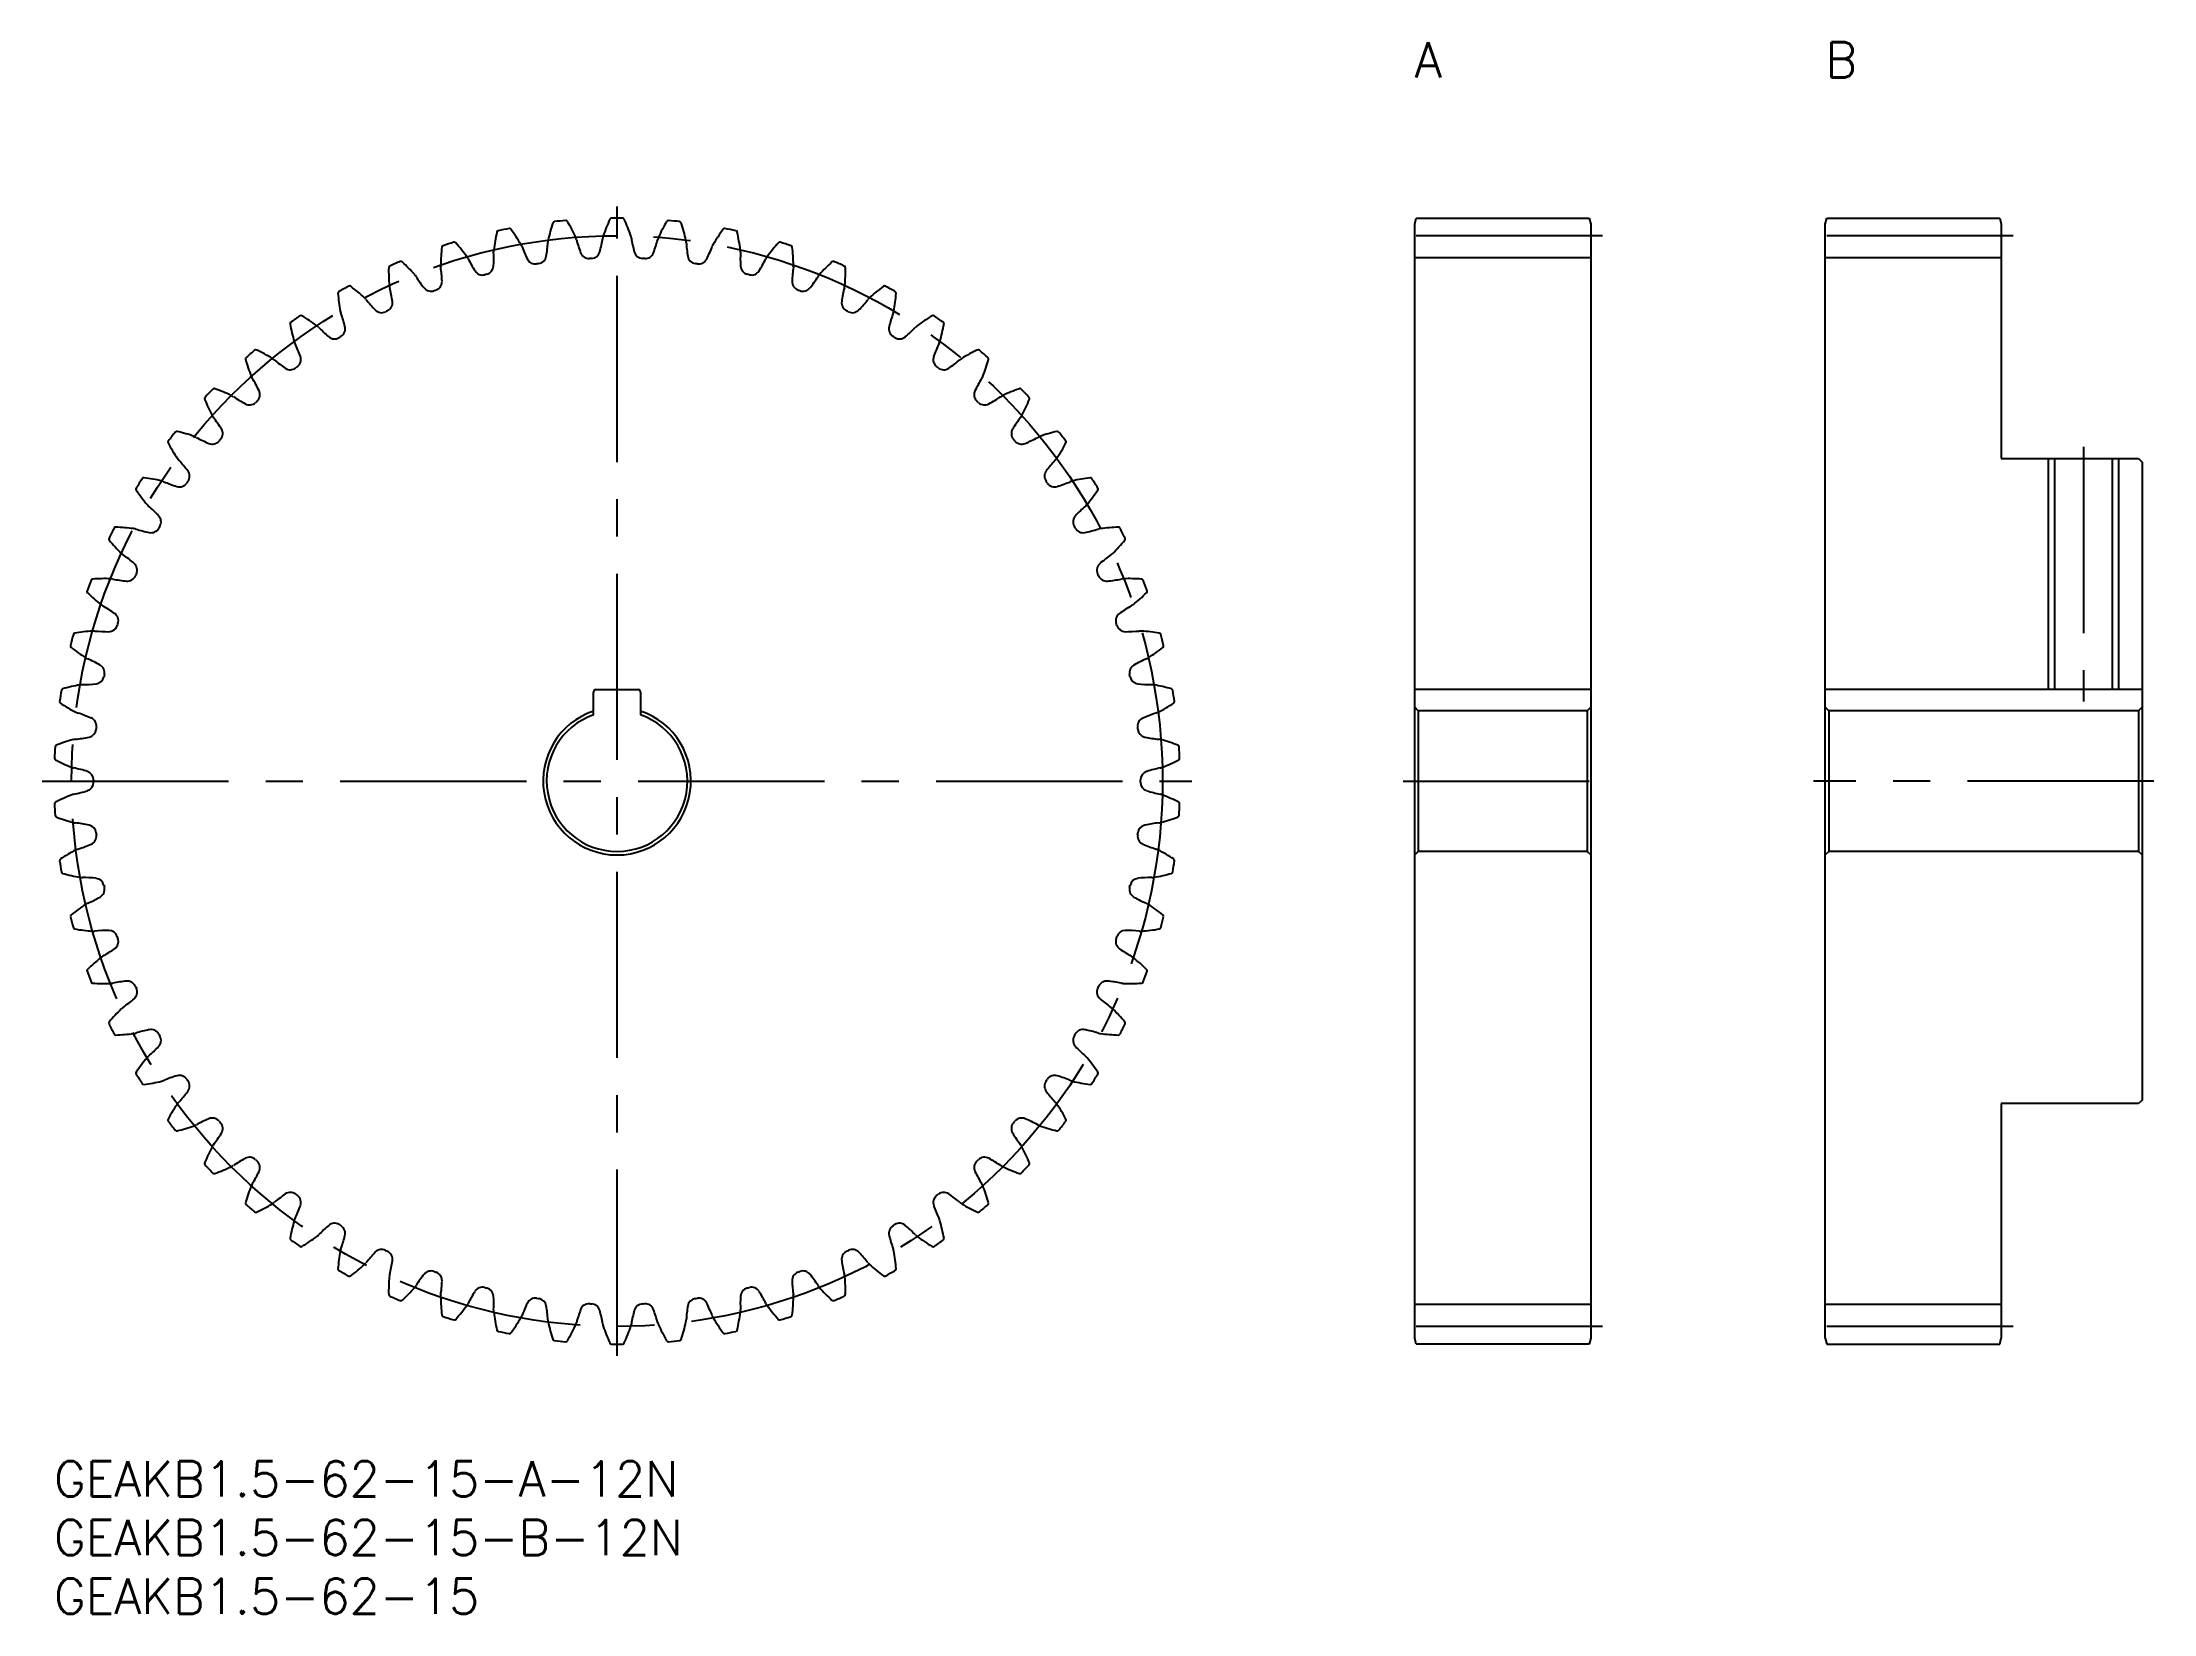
# Model space of a CAD drawing. Extents: x -1 to 179, y -13 to 121.
import ezdxf

# ---------------------------------------------------------------- set-up
doc = ezdxf.new("R2010")
doc.units = 0
doc.header["$LTSCALE"] = 0.5
doc.linetypes.add('CENTER', pattern=[50.8, 31.75, -6.35, 6.35, -6.35])
for name, color, linetype in [('MSM_CENTER', 1, 'CENTER'), ('MSM_CONTINUOUS', 7, 'CONTINUOUS'), ('MSM_NARROW', 5, 'CONTINUOUS'), ('MSM_PART_NUMBER', 7, 'CONTINUOUS')]:
    doc.layers.add(name, color=color, linetype=linetype)
doc.styles.get("Standard").update_dxf_attribs({"font": 'txt.shx', "height": 2, "bigfont": 'bigfont.shx'})

# ---------------------------------------------------------------- blocks, each defined once
blk = doc.blocks.new('*U3')
at = {"layer": 'MSM_PART_NUMBER'}
blk.add_text('GEAKB1.5-62-15-A-12N', height=3, dxfattribs=at).set_placement((0, -3))
blk = doc.blocks.new('*U4')
at = {"layer": 'MSM_PART_NUMBER'}
blk.add_text('GEAKB1.5-62-15-B-12N', height=3, dxfattribs=at).set_placement((0, -8))
blk = doc.blocks.new('*U5')
at = {"layer": 'MSM_PART_NUMBER'}
blk.add_text('GEAKB1.5-62-15', height=3, dxfattribs=at).set_placement((0, -13))
blk = doc.blocks.new('*U6')
at = {"layer": 'MSM_PART_NUMBER'}
blk.add_text('A', height=3, dxfattribs=at).set_placement((116, 118))
blk = doc.blocks.new('*U7')
at = {"layer": 'MSM_PART_NUMBER'}
blk.add_text('B', height=3, dxfattribs=at).set_placement((151, 118))

msp = doc.modelspace()

# ---------------------------------------------------------------- linework, layer by layer
at = {"layer": 'MSM_CENTER'}
for p, q in [((48, 9), (48, 107)), ((132, 104.5), (115, 104.5)), ((167, 104.5), (150, 104.5)), ((173, 86.5), (173, 64.8)), ((-1, 58), (97, 58)), ((115, 58), (132, 58)), ((179, 58), (150, 58)), ((132, 11.5), (115, 11.5)), ((167, 11.5), (150, 11.5))]:
    msp.add_line(p, q, dxfattribs=at)
msp.add_circle((48, 58), 46.5, dxfattribs=at)
at = {"layer": 'MSM_CONTINUOUS'}
for p, q in [((116, 105.5), (116.13, 106)), ((116, 10.5), (116, 105.5)), ((116.13, 106), (130.87, 106)), ((130.87, 106), (131, 105.5)), ((131, 105.5), (131, 10.5)), ((151, 105.5), (151.13, 106)), ((151, 10.5), (151, 105.5)), ((151.13, 106), (165.87, 106)), ((165.87, 106), (166, 105.5)), ((166, 105.5), (166, 85.5)), ((131, 102.62), (116, 102.62)), ((166, 102.62), (151, 102.62)), ((166, 85.5), (177.7, 85.5)), ((170.54, 85.5), (170.54, 65.8)), ((175.46, 85.5), (175.46, 65.8)), ((177.7, 85.5), (178, 85.2)), ((178, 85.2), (178, 30.8)), ((46, 63.66), (46, 65.6)), ((46.2, 65.8), (49.8, 65.8)), ((50, 65.6), (50, 63.66)), ((131, 65.8), (116, 65.8)), ((178, 65.8), (151, 65.8)), ((116.3, 64), (116, 64.3)), ((130.7, 64), (116.3, 64)), ((116.3, 64), (116.3, 52)), ((131, 64.3), (130.7, 64)), ((130.7, 64), (130.7, 52)), ((151.3, 64), (151, 64.3)), ((177.7, 64), (151.3, 64)), ((151.3, 64), (151.3, 52)), ((178, 64.3), (177.7, 64)), ((177.7, 64), (177.7, 52)), ((116.3, 52), (116, 51.7)), ((130.7, 52), (116.3, 52)), ((131, 51.7), (130.7, 52)), ((151.3, 52), (151, 51.7)), ((177.7, 52), (151.3, 52)), ((178, 51.7), (177.7, 52)), ((178, 30.8), (177.7, 30.5)), ((166, 30.5), (166, 10.5)), ((177.7, 30.5), (166, 30.5)), ((131, 13.37), (116, 13.37)), ((166, 13.37), (151, 13.37)), ((116.13, 10), (116, 10.5)), ((130.87, 10), (116.13, 10)), ((131, 10.5), (130.87, 10)), ((151, 10.5), (151.13, 10)), ((151.13, 10), (165.87, 10)), ((165.87, 10), (166, 10.5))]:
    msp.add_line(p, q, dxfattribs=at)
for centre, radius, start, end in [((52.88, 101.42), 15.5, 167.4097, 173.0645), ((37.89, 104.77), 0.15, 102.1922, 167.4097), ((48, 58), 48, 101.0336, 102.1922), ((38.84, 104.97), 0.15, 35.8161, 101.0336), ((26.39, 95.98), 15.5, 30.1613, 35.8161), ((57.24, 100.71), 15.5, 161.6032, 167.2581), ((42.68, 105.55), 0.15, 96.386, 161.6032), ((48, 58), 48, 95.2271, 96.3858), ((43.64, 105.65), 0.15, 30.0097, 95.2271), ((30.35, 97.97), 15.5, 24.3548, 30.0097), ((48, 104.09), 1.24, 161.4516, 170.4915), ((61.52, 99.55), 15.5, 155.7968, 161.4516), ((47.52, 105.85), 0.15, 90.5793, 155.7968), ((48, 58), 48, 89.4207, 90.5793), ((48.48, 105.85), 0.15, 24.2032, 89.4207), ((34.48, 99.55), 15.5, 18.5484, 24.2032), ((48, 104.09), 1.24, 9.5085, 18.5484), ((65.65, 97.97), 15.5, 149.9903, 155.6452), ((52.36, 105.65), 0.15, 84.7726, 149.9904), ((48, 58), 48, 83.6142, 84.7729), ((53.32, 105.55), 0.15, 18.3968, 83.6143), ((38.76, 100.71), 15.5, 12.7419, 18.3968), ((69.61, 95.98), 15.5, 144.1839, 149.8387), ((57.16, 104.97), 0.15, 78.9664, 144.1839), ((48, 58), 48, 77.8078, 78.9664), ((58.11, 104.77), 0.15, 12.5903, 77.8078), ((43.12, 101.42), 15.5, 6.9355, 12.5903), ((48.46, 101.7), 15.5, 173.2161, 178.871), ((33.21, 103.51), 0.15, 107.9987, 173.2161), ((48, 58), 48, 106.84, 107.9987), ((34.14, 103.8), 0.15, 41.6226, 106.84), ((22.66, 93.6), 15.5, 35.9677, 41.6226), ((34.2, 101.98), 1.24, 26.9279, 35.9677), ((23.71, 102.6), 13.78, 357.1323, 2.0697), ((38.72, 103.15), 1.24, 173.0645, 182.1044), ((38.72, 103.15), 1.24, 21.1214, 30.1613), ((52.73, 108.57), 13.78, 201.1561, 206.0935), ((41.23, 102.87), 0.75, 278.5838, 351.3259), ((28.35, 104.83), 13.78, 351.3259, 356.2632), ((43.34, 103.85), 1.24, 167.2581, 176.2979), ((43.34, 103.85), 1.24, 15.315, 24.3548), ((57.82, 107.83), 13.78, 195.3497, 200.287), ((45.6, 103.31), 0.75, 200.287, 273.0291), ((45.8, 103.32), 0.75, 272.7773, 345.5194), ((33.19, 106.58), 13.78, 345.5194, 350.4568), ((62.81, 106.58), 13.78, 189.5432, 194.4806), ((50.2, 103.32), 0.75, 194.4806, 267.2227), ((50.4, 103.31), 0.75, 266.9709, 339.713), ((38.18, 107.83), 13.78, 339.713, 344.6503), ((52.66, 103.85), 1.24, 155.6452, 164.685), ((52.66, 103.85), 1.24, 3.7021, 12.7419), ((67.65, 104.83), 13.78, 183.7368, 188.6741), ((54.77, 102.87), 0.75, 188.6741, 261.4162), ((43.27, 108.57), 13.78, 333.9065, 338.8439), ((57.28, 103.15), 1.24, 149.8387, 158.8786), ((57.28, 103.15), 1.24, 357.8956, 6.9355), ((72.29, 102.6), 13.78, 177.9303, 182.8677), ((61.8, 101.98), 1.24, 144.0323, 153.0721), ((73.34, 93.6), 15.5, 138.3774, 144.0323), ((61.86, 103.8), 0.15, 73.1597, 138.3775), ((48, 58), 48, 72.0013, 73.16), ((62.79, 103.51), 0.15, 6.7839, 72.0014), ((47.54, 101.7), 15.5, 1.129, 6.7839), ((44.03, 101.52), 15.5, 179.0226, 184.6774), ((28.69, 101.78), 0.15, 113.8051, 179.0226), ((48, 58), 48, 112.6465, 113.8051), ((29.58, 102.16), 0.15, 47.429, 112.6465), ((19.19, 90.86), 15.5, 41.7742, 47.429), ((29.82, 100.35), 1.24, 32.7343, 41.7742), ((42.45, 108.48), 13.78, 212.769, 217.7064), ((34.2, 101.98), 1.24, 178.871, 187.9108), ((19.32, 99.92), 13.78, 2.9388, 7.8761), ((47.59, 108.79), 13.78, 206.9626, 211.8999), ((36.53, 101.9), 0.75, 211.8999, 284.642), ((48, 58), 44.62, 104.3902, 104.642), ((36.72, 101.95), 0.75, 284.3902, 357.1323), ((41.03, 102.84), 0.75, 206.0935, 278.8356), ((48, 58), 44.62, 98.5838, 98.8356), ((48, 58), 44.62, 92.7773, 93.0291), ((48, 58), 44.62, 86.9709, 87.2227), ((48, 58), 44.62, 81.1644, 81.4162), ((54.97, 102.84), 0.75, 261.1644, 333.9065), ((59.28, 101.95), 0.75, 182.8677, 255.6098), ((48, 58), 44.62, 75.358, 75.6098), ((59.47, 101.9), 0.75, 255.358, 328.1001), ((48.41, 108.79), 13.78, 328.1001, 333.0374), ((76.68, 99.92), 13.78, 172.1239, 177.0612), ((61.8, 101.98), 1.24, 352.0892, 1.129), ((53.55, 108.48), 13.78, 322.2936, 327.231), ((66.18, 100.35), 1.24, 138.2258, 147.2657), ((76.81, 90.86), 15.5, 132.571, 138.2258), ((66.42, 102.16), 0.15, 67.3535, 132.571), ((48, 58), 48, 66.1949, 67.3535), ((67.31, 101.78), 0.15, 0.9774, 66.1949), ((51.97, 101.52), 15.5, 355.3226, 0.9774), ((24.36, 99.6), 0.15, 119.6116, 184.829), ((39.65, 100.89), 15.5, 184.829, 190.4839), ((48, 58), 48, 118.4529, 119.6116), ((25.2, 100.07), 0.15, 53.2355, 118.4529), ((16.02, 87.77), 15.5, 47.5806, 53.2355), ((25.63, 98.3), 1.24, 38.5408, 47.5806), ((37.38, 107.66), 13.78, 218.5755, 223.5128), ((29.82, 100.35), 1.24, 184.6774, 193.7173), ((15.23, 96.8), 13.78, 8.7452, 13.6826), ((32.15, 100.52), 0.75, 217.7064, 290.4485), ((48, 58), 44.62, 110.1967, 110.4485), ((32.33, 100.59), 0.75, 290.1967, 2.9388), ((63.67, 100.59), 0.75, 177.0612, 249.8033), ((48, 58), 44.62, 69.5515, 69.8033), ((63.85, 100.52), 0.75, 249.5515, 322.2936), ((80.77, 96.8), 13.78, 166.3174, 171.2548), ((66.18, 100.35), 1.24, 346.2827, 355.3226), ((58.62, 107.66), 13.78, 316.4872, 321.4245), ((70.37, 98.3), 1.24, 132.4194, 141.4592), ((79.98, 87.77), 15.5, 126.7645, 132.4194), ((70.8, 100.07), 0.15, 61.5471, 126.7645), ((48, 58), 48, 60.3884, 61.5471), ((56.35, 100.89), 15.5, 349.5161, 355.171), ((71.64, 99.6), 0.15, 355.171, 60.3885), ((48, 58), 48, 124.2594, 125.418), ((21.06, 97.55), 0.15, 59.042, 124.2594), ((13.17, 84.38), 15.5, 53.3871, 59.042), ((25.63, 98.3), 1.24, 190.4839, 199.5237), ((11.47, 93.29), 13.78, 14.5517, 19.4891), ((27.93, 98.69), 0.75, 223.5128, 296.2549), ((48, 58), 44.62, 116.0031, 116.2549), ((28.11, 98.78), 0.75, 296.0031, 8.7452), ((67.89, 98.78), 0.75, 171.2548, 243.9969), ((48, 58), 44.62, 63.7451, 63.9969), ((68.07, 98.69), 0.75, 243.7451, 316.4872), ((84.53, 93.29), 13.78, 160.5109, 165.4483), ((70.37, 98.3), 1.24, 340.4763, 349.5161), ((82.83, 84.38), 15.5, 120.958, 126.6129), ((74.94, 97.55), 0.15, 55.7406, 120.9581), ((48, 58), 48, 54.582, 55.7406), ((20.27, 97), 0.15, 125.4183, 190.6355), ((35.36, 99.83), 15.5, 190.6355, 196.2903), ((21.67, 95.83), 1.24, 196.2903, 205.3302), ((21.67, 95.83), 1.24, 44.3472, 53.3871), ((32.41, 106.33), 13.78, 224.3819, 229.3193), ((23.91, 96.45), 0.75, 229.3193, 302.0614), ((48, 58), 44.62, 121.8096, 122.0614), ((24.08, 96.56), 0.75, 301.8096, 14.5517), ((71.92, 96.56), 0.75, 165.4483, 238.1904), ((48, 58), 44.62, 57.9386, 58.1904), ((72.09, 96.45), 0.75, 237.9386, 310.6807), ((63.59, 106.33), 13.78, 310.6807, 315.6181), ((74.33, 95.83), 1.24, 126.6129, 135.6528), ((74.33, 95.83), 1.24, 334.6698, 343.7097), ((60.64, 99.83), 15.5, 343.7097, 349.3645), ((75.73, 97), 0.15, 349.3645, 54.582), ((16.47, 93.99), 0.15, 131.2245, 196.442), ((31.19, 98.33), 15.5, 196.4419, 202.0968), ((48, 58), 48, 130.0658, 131.2245), ((17.2, 94.62), 0.15, 64.8484, 130.0658), ((10.68, 80.73), 15.5, 59.1935, 64.8484), ((17.98, 92.97), 1.24, 50.1537, 59.1935), ((27.6, 104.51), 13.78, 230.1884, 235.1257), ((8.09, 89.41), 13.78, 20.3581, 25.2955), ((20.3, 93.94), 0.75, 307.616, 20.3581), ((75.7, 93.94), 0.75, 159.6419, 232.384), ((87.91, 89.41), 13.78, 154.7045, 159.6419), ((68.4, 104.51), 13.78, 304.8743, 309.8116), ((78.02, 92.97), 1.24, 120.8065, 129.8463), ((85.32, 80.73), 15.5, 115.1516, 120.8065), ((78.8, 94.62), 0.15, 49.9342, 115.1516), ((48, 58), 48, 48.7755, 49.9342), ((64.81, 98.33), 15.5, 337.9032, 343.5581), ((79.53, 93.99), 0.15, 343.5581, 48.7756), ((17.98, 92.97), 1.24, 202.0968, 211.1366), ((5.12, 85.21), 13.78, 26.1646, 31.102), ((20.15, 93.82), 0.75, 235.1257, 307.8678), ((48, 58), 44.62, 127.616, 127.8678), ((48, 58), 44.62, 52.1322, 52.384), ((75.85, 93.82), 0.75, 232.1322, 304.8743), ((90.88, 85.21), 13.78, 148.898, 153.8354), ((78.02, 92.97), 1.24, 328.8634, 337.9032), ((12.99, 90.61), 0.15, 137.0309, 202.2484), ((27.19, 96.43), 15.5, 202.2484, 207.9032), ((48, 58), 48, 135.8723, 137.0309), ((13.65, 91.32), 0.15, 70.6549, 135.8723), ((8.57, 76.83), 15.5, 65, 70.6549), ((14.59, 89.75), 1.24, 55.9601, 65), ((23, 102.21), 13.78, 235.9948, 240.9322), ((16.67, 90.82), 0.75, 240.9322, 313.6743), ((48, 58), 44.62, 133.4225, 133.6743), ((16.81, 90.96), 0.75, 313.4225, 26.1646), ((79.19, 90.96), 0.75, 153.8354, 226.5775), ((48, 58), 44.62, 46.3257, 46.5775), ((79.33, 90.82), 0.75, 226.3257, 299.0678), ((73, 102.21), 13.78, 299.0678, 304.0052), ((81.41, 89.75), 1.24, 115, 124.0399), ((87.43, 76.83), 15.5, 109.3451, 115), ((82.35, 91.32), 0.15, 44.1277, 109.3452), ((48, 58), 48, 42.9691, 44.1277), ((68.81, 96.43), 15.5, 332.0968, 337.7516), ((83.01, 90.61), 0.15, 337.7516, 42.9691), ((14.59, 89.75), 1.24, 207.9032, 216.9431), ((2.58, 80.73), 13.78, 31.971, 36.9084), ((93.42, 80.73), 13.78, 143.0916, 148.029), ((81.41, 89.75), 1.24, 323.0569, 332.0968), ((9.87, 86.91), 0.15, 142.8376, 208.0549), ((23.41, 94.12), 15.5, 208.0548, 213.7097), ((48, 58), 48, 141.6787, 142.8374), ((10.46, 87.67), 0.15, 76.4613, 141.6787), ((6.87, 72.75), 15.5, 70.8065, 76.4613), ((11.55, 86.21), 1.24, 61.7666, 70.8064), ((18.65, 99.45), 13.78, 241.8013, 246.7386), ((13.51, 87.48), 0.75, 246.7386, 319.4807), ((48, 58), 44.62, 139.2289, 139.4807), ((13.64, 87.63), 0.75, 319.2289, 31.971), ((82.36, 87.63), 0.75, 148.029, 220.7711), ((48, 58), 44.62, 40.5193, 40.7711), ((82.49, 87.48), 0.75, 220.5193, 293.2614), ((77.35, 99.45), 13.78, 293.2614, 298.1987), ((84.45, 86.21), 1.24, 109.1936, 118.2334), ((89.13, 72.75), 15.5, 103.5387, 109.1935), ((72.59, 94.12), 15.5, 326.2903, 331.9452), ((85.54, 87.67), 0.15, 38.3213, 103.5387), ((48, 58), 48, 37.1626, 38.3213), ((86.13, 86.91), 0.15, 331.9452, 37.1627), ((11.55, 86.21), 1.24, 213.7097, 222.7495), ((0.52, 76.02), 13.78, 37.7775, 42.7149), ((95.48, 76.02), 13.78, 137.2851, 142.2225), ((84.45, 86.21), 1.24, 317.2505, 326.2903), ((7.14, 82.9), 0.15, 148.6441, 213.8613), ((48, 58), 48, 147.4852, 148.6438), ((19.89, 91.45), 15.5, 213.8613, 219.5161), ((7.65, 83.72), 0.15, 82.2678, 147.4852), ((5.59, 68.51), 15.5, 76.6129, 82.2678), ((8.89, 82.38), 1.24, 67.5731, 76.6129), ((14.61, 96.27), 13.78, 247.6077, 252.5451), ((10.7, 83.84), 0.75, 252.5451, 325.2872), ((48, 58), 44.62, 145.0354, 145.2872), ((10.81, 84), 0.75, 325.0354, 37.7775), ((85.19, 84), 0.75, 142.2225, 214.9646), ((48, 58), 44.62, 34.7128, 34.9646), ((85.3, 83.84), 0.75, 214.7128, 287.4549), ((81.39, 96.27), 13.78, 287.4549, 292.3923), ((87.11, 82.38), 1.24, 103.3871, 112.4269), ((90.41, 68.51), 15.5, 97.7322, 103.3871), ((76.11, 91.45), 15.5, 320.4839, 326.1387), ((88.35, 83.72), 0.15, 32.5148, 97.7323), ((48, 58), 48, 31.3562, 32.5148), ((88.86, 82.9), 0.15, 326.1387, 31.3562), ((8.89, 82.38), 1.24, 219.5161, 228.556), ((-1.06, 71.13), 13.78, 43.5839, 48.5213), ((97.06, 71.13), 13.78, 131.4787, 136.4161), ((87.11, 82.38), 1.24, 311.444, 320.4839), ((48, 58), 48, 153.2917, 154.4503), ((5.26, 79.51), 0.15, 88.0742, 153.2917), ((4.74, 64.16), 15.5, 82.4194, 88.0742), ((6.62, 78.3), 1.24, 73.3795, 82.4194), ((10.91, 92.69), 13.78, 253.4142, 258.3515), ((8.28, 79.93), 0.75, 258.3515, 331.0936), ((8.38, 80.11), 0.75, 330.8419, 43.5839), ((48, 58), 44.62, 150.8419, 151.0936), ((87.62, 80.11), 0.75, 136.4161, 209.1581), ((48, 58), 44.62, 28.9064, 29.1581), ((87.72, 79.93), 0.75, 208.9064, 281.6485), ((85.09, 92.69), 13.78, 281.6485, 286.5858), ((89.38, 78.3), 1.24, 97.5807, 106.6205), ((91.26, 64.16), 15.5, 91.9258, 97.5806), ((90.74, 79.51), 0.15, 26.7083, 91.9258), ((48, 58), 48, 25.5497, 26.7083), ((4.83, 78.64), 0.15, 154.4503, 219.6678), ((16.64, 88.44), 15.5, 219.6677, 225.3226), ((6.62, 78.3), 1.24, 225.3226, 234.3624), ((89.38, 78.3), 1.24, 305.6376, 314.6774), ((79.36, 88.44), 15.5, 314.6774, 320.3323), ((91.17, 78.64), 0.15, 320.3323, 25.5498), ((-2.14, 66.1), 13.78, 49.3904, 54.3278), ((6.34, 75.99), 0.75, 336.6483, 49.3904), ((48, 58), 44.62, 156.6483, 156.9001), ((89.66, 75.99), 0.75, 130.6096, 203.3517), ((48, 58), 44.62, 23.0999, 23.3517), ((98.14, 66.1), 13.78, 125.6722, 130.6096), ((2.96, 74.16), 0.15, 160.2567, 225.4742), ((48, 58), 48, 159.0981, 160.2567), ((13.73, 85.11), 15.5, 225.4742, 231.129), ((3.3, 75.07), 0.15, 93.8807, 159.0981), ((4.34, 59.76), 15.5, 88.2258, 93.8807), ((4.78, 74.01), 1.24, 79.186, 88.2258), ((7.59, 88.76), 13.78, 259.2206, 264.158), ((6.26, 75.8), 0.75, 264.158, 336.9001), ((89.74, 75.8), 0.75, 203.0999, 275.842), ((88.41, 88.76), 13.78, 275.842, 280.7794), ((91.22, 74.01), 1.24, 91.7742, 100.814), ((91.66, 59.76), 15.5, 86.1193, 91.7742), ((82.27, 85.11), 15.5, 308.871, 314.5258), ((92.7, 75.07), 0.15, 20.9019, 86.1194), ((48, 58), 48, 19.7433, 20.9019), ((93.04, 74.16), 0.15, 314.5258, 19.7433), ((4.78, 74.01), 1.24, 231.129, 240.1689), ((-2.7, 60.98), 13.78, 55.1969, 60.1342), ((4.74, 71.68), 0.75, 342.4548, 55.1969), ((91.26, 71.68), 0.75, 124.8031, 197.5452), ((98.7, 60.98), 13.78, 119.8658, 124.8031), ((91.22, 74.01), 1.24, 299.8311, 308.871), ((48, 58), 48, 164.9046, 166.0632), ((1.8, 70.46), 0.15, 99.6871, 164.9046), ((4.38, 55.33), 15.5, 94.0323, 99.6871), ((3.38, 69.55), 1.24, 84.9924, 94.0323), ((4.68, 84.52), 13.78, 265.0271, 269.9644), ((4.68, 71.49), 0.75, 269.9644, 342.7065), ((48, 58), 44.62, 162.4548, 162.7065), ((48, 58), 44.62, 17.2935, 17.5452), ((91.32, 71.49), 0.75, 197.2935, 270.0356), ((91.32, 84.52), 13.78, 270.0356, 274.9729), ((92.62, 69.55), 1.24, 85.9678, 95.0076), ((91.62, 55.33), 15.5, 80.3129, 85.9677), ((94.2, 70.46), 0.15, 15.0954, 80.3129), ((48, 58), 48, 13.9368, 15.0954), ((1.56, 69.52), 0.15, 166.0632, 231.2807), ((11.16, 81.5), 15.5, 231.2806, 236.9355), ((3.38, 69.55), 1.24, 236.9355, 245.9753), ((-2.74, 55.84), 13.78, 61.0033, 65.9407), ((98.74, 55.84), 13.78, 114.0593, 118.9967), ((92.62, 69.55), 1.24, 294.0247, 303.0645), ((84.84, 81.5), 15.5, 303.0645, 308.7194), ((94.44, 69.52), 0.15, 308.7194, 13.9368), ((3.53, 67.04), 0.75, 275.7709, 348.513), ((3.57, 67.23), 0.75, 348.2612, 61.0033), ((48, 58), 44.62, 168.2612, 168.513), ((92.43, 67.23), 0.75, 118.9967, 191.7388), ((48, 58), 44.62, 11.487, 11.7388), ((92.47, 67.04), 0.75, 191.487, 264.2291), ((48, 58), 48, 170.711, 171.8696), ((0.78, 65.72), 0.15, 105.4936, 170.711), ((4.88, 50.93), 15.5, 99.8387, 105.4936), ((2.44, 64.98), 1.24, 90.7989, 99.8387), ((2.22, 80), 13.78, 270.8335, 275.7709), ((46.2, 65.6), 0.2, 90, 180), ((49.8, 65.6), 0.2, 0, 90), ((93.78, 80), 13.78, 264.2291, 269.1665), ((93.56, 64.98), 1.24, 80.1613, 89.2011), ((91.12, 50.93), 15.5, 74.5064, 80.1613), ((95.22, 65.72), 0.15, 9.289, 74.5065), ((48, 58), 48, 8.1304, 9.289), ((0.63, 64.77), 0.15, 171.8696, 237.0871), ((8.97, 77.65), 15.5, 237.0871, 242.7419), ((2.44, 64.98), 1.24, 242.7419, 251.7818), ((-2.26, 50.71), 13.78, 66.8098, 71.7471), ((2.87, 62.69), 0.75, 354.0677, 66.8098), ((48, 58), 6.3, 108.5094, 71.4906), ((48, 58), 6, 109.4712, 70.5288), ((93.13, 62.69), 0.75, 113.1902, 185.9323), ((98.26, 50.71), 13.78, 108.2529, 113.1902), ((93.56, 64.98), 1.24, 288.2182, 297.2581), ((87.03, 77.65), 15.5, 297.2581, 302.9129), ((95.37, 64.77), 0.15, 302.9129, 8.1304), ((5.81, 46.61), 15.5, 105.6452, 111.3), ((1.97, 60.33), 1.24, 96.6053, 105.6452), ((0.23, 75.25), 13.78, 276.64, 281.5773), ((2.85, 62.49), 0.75, 281.5773, 354.3194), ((48, 58), 44.62, 174.0677, 174.3194), ((48, 58), 44.62, 5.6806, 5.9323), ((93.15, 62.49), 0.75, 185.6806, 258.4227), ((95.77, 75.25), 13.78, 258.4227, 263.36), ((94.03, 60.33), 1.24, 74.3549, 83.3947), ((90.19, 46.61), 15.5, 68.7, 74.3548), ((48, 58), 48, 176.5175, 177.6761), ((0.19, 59.94), 0.15, 177.6761, 242.8936), ((0.24, 60.91), 0.15, 111.3, 176.5175), ((7.18, 73.6), 15.5, 242.8935, 248.5484), ((88.82, 73.6), 15.5, 291.4516, 297.1065), ((95.76, 60.91), 0.15, 3.4825, 68.7), ((95.81, 59.94), 0.15, 297.1065, 2.3239), ((48, 58), 48, 2.3239, 3.4825), ((1.97, 60.33), 1.24, 248.5484, 257.5882), ((-1.27, 45.67), 13.78, 72.6162, 77.5536), ((2.63, 58.1), 0.75, 359.8741, 72.6162), ((2.63, 57.9), 0.75, 287.3838, 0.1259), ((48, 58), 44.62, 179.8741, 180.1259), ((93.37, 58.1), 0.75, 107.3838, 180.1259), ((48, 58), 44.62, 359.8741, 0.1259), ((93.37, 57.9), 0.75, 179.8741, 252.6162), ((97.27, 45.67), 13.78, 102.4464, 107.3838), ((94.03, 60.33), 1.24, 282.4118, 291.4516), ((0.19, 56.06), 0.15, 117.1065, 182.3239), ((48, 58), 48, 182.3239, 183.4825), ((7.18, 42.4), 15.5, 111.4516, 117.1065), ((1.97, 55.67), 1.24, 102.4118, 111.4516), ((-1.27, 70.33), 13.78, 282.4464, 287.3838), ((97.27, 70.33), 13.78, 252.6162, 257.5536), ((94.03, 55.67), 1.24, 68.5484, 77.5882), ((88.82, 42.4), 15.5, 62.8935, 68.5484), ((95.81, 56.06), 0.15, 357.6761, 62.8936), ((48, 58), 48, 356.5175, 357.6761), ((0.24, 55.09), 0.15, 183.4825, 248.7), ((5.81, 69.39), 15.5, 248.7, 254.3548), ((1.97, 55.67), 1.24, 254.3548, 263.3947), ((0.23, 40.75), 13.78, 78.4227, 83.36), ((2.85, 53.51), 0.75, 5.6806, 78.4227), ((93.15, 53.51), 0.75, 101.5773, 174.3194), ((95.77, 40.75), 13.78, 96.64, 101.5773), ((94.03, 55.67), 1.24, 276.6053, 285.6452), ((90.19, 69.39), 15.5, 285.6452, 291.3), ((95.76, 55.09), 0.15, 291.3, 356.5175), ((2.44, 51.02), 1.24, 108.2182, 117.2581), ((-2.26, 65.29), 13.78, 288.2529, 293.1902), ((2.87, 53.31), 0.75, 293.1902, 5.9323), ((48, 58), 44.62, 185.6806, 185.9323), ((93.13, 53.31), 0.75, 174.0677, 246.8098), ((48, 58), 44.62, 354.0677, 354.3194), ((98.26, 65.29), 13.78, 246.8098, 251.7471), ((93.56, 51.02), 1.24, 62.7419, 71.7818), ((0.63, 51.23), 0.15, 122.9129, 188.1304), ((48, 58), 48, 188.1304, 189.289), ((8.97, 38.35), 15.5, 117.2581, 122.9129), ((87.03, 38.35), 15.5, 57.0871, 62.7419), ((48, 58), 48, 350.711, 351.8696), ((95.37, 51.23), 0.15, 351.8696, 57.0871), ((0.78, 50.28), 0.15, 189.289, 254.5065), ((4.88, 65.07), 15.5, 254.5064, 260.1613), ((2.44, 51.02), 1.24, 260.1613, 269.2011), ((2.22, 36), 13.78, 84.2291, 89.1665), ((3.53, 48.96), 0.75, 11.487, 84.2291), ((3.57, 48.77), 0.75, 298.9967, 11.7388), ((48, 58), 44.62, 191.487, 191.7388), ((92.43, 48.77), 0.75, 168.2612, 241.0033), ((48, 58), 44.62, 348.2612, 348.513), ((92.47, 48.96), 0.75, 95.7709, 168.513), ((93.78, 36), 13.78, 90.8335, 95.7709), ((93.56, 51.02), 1.24, 270.7989, 279.8387), ((91.12, 65.07), 15.5, 279.8387, 285.4936), ((95.22, 50.28), 0.15, 285.4936, 350.711), ((11.16, 34.5), 15.5, 123.0645, 128.7194), ((3.38, 46.45), 1.24, 114.0247, 123.0645), ((-2.74, 60.16), 13.78, 294.0593, 298.9967), ((98.74, 60.16), 13.78, 241.0033, 245.9407), ((92.62, 46.45), 1.24, 56.9355, 65.9753), ((84.84, 34.5), 15.5, 51.2806, 56.9355), ((1.56, 46.48), 0.15, 128.7194, 193.9368), ((48, 58), 48, 193.9368, 195.0954), ((1.8, 45.54), 0.15, 195.0952, 260.3129), ((4.38, 60.67), 15.5, 260.3129, 265.9677), ((3.38, 46.45), 1.24, 265.9677, 275.0076), ((4.68, 31.48), 13.78, 90.0356, 94.9729), ((4.68, 44.51), 0.75, 17.2935, 90.0356), ((91.32, 44.51), 0.75, 89.9644, 162.7065), ((91.32, 31.48), 13.78, 85.0271, 89.9644), ((92.62, 46.45), 1.24, 264.9924, 274.0323), ((91.62, 60.67), 15.5, 274.0323, 279.6871), ((94.2, 45.54), 0.15, 279.6871, 344.9046), ((48, 58), 48, 344.9046, 346.0632), ((94.44, 46.48), 0.15, 346.0632, 51.2807), ((-2.7, 55.02), 13.78, 299.8658, 304.8031), ((4.74, 44.32), 0.75, 304.8031, 17.5452), ((48, 58), 44.62, 197.2935, 197.5452), ((91.26, 44.32), 0.75, 162.4548, 235.1969), ((48, 58), 44.62, 342.4548, 342.7065), ((98.7, 55.02), 13.78, 235.1969, 240.1342), ((2.96, 41.84), 0.15, 134.5258, 199.7433), ((48, 58), 48, 199.7433, 200.9019), ((13.73, 30.89), 15.5, 128.871, 134.5258), ((4.78, 41.99), 1.24, 119.8311, 128.871), ((91.22, 41.99), 1.24, 51.129, 60.1689), ((82.27, 30.89), 15.5, 45.4742, 51.129), ((48, 58), 48, 339.0981, 340.2567), ((93.04, 41.84), 0.15, 340.2567, 45.4742), ((3.3, 40.93), 0.15, 200.9019, 266.1194), ((4.34, 56.24), 15.5, 266.1193, 271.7742), ((4.78, 41.99), 1.24, 271.7742, 280.814), ((7.59, 27.24), 13.78, 95.842, 100.7794), ((6.26, 40.2), 0.75, 23.0999, 95.842), ((6.34, 40.01), 0.75, 310.6096, 23.3517), ((48, 58), 44.62, 203.0999, 203.3517), ((89.66, 40.01), 0.75, 156.6483, 229.3904), ((48, 58), 44.62, 336.6483, 336.9001), ((89.74, 40.2), 0.75, 84.158, 156.9001), ((88.41, 27.24), 13.78, 79.2206, 84.158), ((91.22, 41.99), 1.24, 259.186, 268.2258), ((91.66, 56.24), 15.5, 268.2258, 273.8807), ((92.7, 40.93), 0.15, 273.8807, 339.0981), ((16.64, 27.56), 15.5, 134.6774, 140.3323), ((6.62, 37.7), 1.24, 125.6376, 134.6774), ((-2.14, 49.9), 13.78, 305.6722, 310.6096), ((98.14, 49.9), 13.78, 229.3904, 234.3278), ((89.38, 37.7), 1.24, 45.3226, 54.3624), ((79.36, 27.56), 15.5, 39.6677, 45.3226), ((4.83, 37.36), 0.15, 140.3323, 205.5497), ((48, 58), 48, 205.5497, 206.7083), ((5.26, 36.49), 0.15, 206.7083, 271.9258), ((4.74, 51.84), 15.5, 271.9258, 277.5806), ((6.62, 37.7), 1.24, 277.5806, 286.6205), ((10.91, 23.31), 13.78, 101.6485, 106.5858), ((8.28, 36.07), 0.75, 28.9064, 101.6485), ((8.38, 35.89), 0.75, 316.416, 29.1581), ((48, 58), 44.62, 208.9064, 209.1581), ((87.62, 35.89), 0.75, 150.8419, 223.5839), ((48, 58), 44.62, 330.8419, 331.0936), ((87.72, 36.07), 0.75, 78.3515, 151.0936), ((85.09, 23.31), 13.78, 73.4142, 78.3515), ((89.38, 37.7), 1.24, 253.3795, 262.4193), ((91.26, 51.84), 15.5, 262.4194, 268.0742), ((90.74, 36.49), 0.15, 268.0742, 333.2917), ((48, 58), 48, 333.2917, 334.4503), ((91.17, 37.36), 0.15, 334.4503, 39.6678), ((19.89, 24.55), 15.5, 140.4839, 146.1387), ((8.89, 33.62), 1.24, 131.444, 140.4839), ((-1.06, 44.87), 13.78, 311.4787, 316.4161), ((97.06, 44.87), 13.78, 223.5839, 228.5213), ((87.11, 33.62), 1.24, 39.5161, 48.556), ((76.11, 24.55), 15.5, 33.8613, 39.5161), ((7.14, 33.1), 0.15, 146.1387, 211.3562), ((48, 58), 48, 211.3562, 212.5148), ((5.59, 47.49), 15.5, 277.7322, 283.3871), ((8.89, 33.62), 1.24, 283.3871, 292.4269), ((14.61, 19.73), 13.78, 107.4549, 112.3923), ((10.7, 32.16), 0.75, 34.7128, 107.4549), ((48, 58), 44.62, 214.7128, 214.9646), ((10.81, 32), 0.75, 322.2225, 34.9646), ((85.19, 32), 0.75, 145.0354, 217.7775), ((48, 58), 44.62, 325.0354, 325.2872), ((85.3, 32.16), 0.75, 72.5451, 145.2872), ((81.39, 19.73), 13.78, 67.6077, 72.5451), ((87.11, 33.62), 1.24, 247.5731, 256.6129), ((90.41, 47.49), 15.5, 256.6129, 262.2678), ((48, 58), 48, 327.4852, 328.6438), ((88.86, 33.1), 0.15, 328.6438, 33.8613), ((7.65, 32.28), 0.15, 212.5148, 277.7323), ((11.55, 29.79), 1.24, 137.2505, 146.2903), ((0.52, 39.98), 13.78, 317.2851, 322.2225), ((95.48, 39.98), 13.78, 217.7775, 222.7149), ((84.45, 29.79), 1.24, 33.7097, 42.7495), ((88.35, 32.28), 0.15, 262.2678, 327.4852), ((9.87, 29.09), 0.15, 151.9452, 217.1626), ((23.41, 21.88), 15.5, 146.2903, 151.9452), ((48, 58), 48, 217.1626, 218.3213), ((18.65, 16.55), 13.78, 113.2614, 118.1987), ((13.51, 28.52), 0.75, 40.5193, 113.2614), ((48, 58), 44.62, 220.5193, 220.7711), ((13.64, 28.37), 0.75, 328.0289, 40.7711), ((82.36, 28.37), 0.75, 139.2289, 211.971), ((48, 58), 44.62, 319.2289, 319.4807), ((82.49, 28.52), 0.75, 66.7386, 139.4807), ((77.35, 16.55), 13.78, 61.8013, 66.7386), ((72.59, 21.88), 15.5, 28.0548, 33.7097), ((48, 58), 48, 321.6787, 322.8374), ((86.13, 29.09), 0.15, 322.8374, 28.0549), ((10.46, 28.33), 0.15, 218.3213, 283.5387), ((6.87, 43.25), 15.5, 283.5387, 289.1935), ((11.55, 29.79), 1.24, 289.1935, 298.2334), ((2.58, 35.27), 13.78, 323.0916, 328.029), ((93.42, 35.27), 13.78, 211.971, 216.9084), ((84.45, 29.79), 1.24, 241.7666, 250.8064), ((89.13, 43.25), 15.5, 250.8065, 256.4613), ((85.54, 28.33), 0.15, 256.4613, 321.6788), ((12.99, 25.39), 0.15, 157.7516, 222.9691), ((27.19, 19.57), 15.5, 152.0968, 157.7516), ((48, 58), 48, 222.9691, 224.1277), ((14.59, 26.25), 1.24, 143.0569, 152.0968), ((14.59, 26.25), 1.24, 295, 304.0399), ((23, 13.79), 13.78, 119.0678, 124.0052), ((16.67, 25.18), 0.75, 46.3257, 119.0678), ((48, 58), 44.62, 226.3257, 226.5775), ((16.81, 25.04), 0.75, 333.8354, 46.5775), ((79.19, 25.04), 0.75, 133.4225, 206.1646), ((48, 58), 44.62, 313.4225, 313.6743), ((79.33, 25.18), 0.75, 60.9322, 133.6743), ((73, 13.79), 13.78, 55.9948, 60.9322), ((81.41, 26.25), 1.24, 235.9601, 245), ((81.41, 26.25), 1.24, 27.9032, 36.9431), ((48, 58), 48, 315.8723, 317.0309), ((68.81, 19.57), 15.5, 22.2484, 27.9032), ((83.01, 25.39), 0.15, 317.0307, 22.2484), ((13.65, 24.68), 0.15, 224.1277, 289.3452), ((8.57, 39.17), 15.5, 289.3451, 295), ((31.19, 17.67), 15.5, 157.9032, 163.5581), ((17.98, 23.03), 1.24, 148.8634, 157.9032), ((5.12, 30.79), 13.78, 328.898, 333.8354), ((90.88, 30.79), 13.78, 206.1646, 211.102), ((78.02, 23.03), 1.24, 22.0968, 31.1366), ((64.81, 17.67), 15.5, 16.4419, 22.0968), ((87.43, 39.17), 15.5, 245, 250.6549), ((82.35, 24.68), 0.15, 250.6549, 315.8723), ((16.47, 22.01), 0.15, 163.5581, 228.7755), ((48, 58), 48, 228.7755, 229.9342), ((10.68, 35.27), 15.5, 295.1516, 300.8065), ((17.98, 23.03), 1.24, 300.8065, 309.8463), ((27.6, 11.49), 13.78, 124.8743, 129.8116), ((20.15, 22.18), 0.75, 52.1322, 124.8743), ((8.09, 26.59), 13.78, 334.7045, 339.6419), ((48, 58), 44.62, 232.1322, 232.384), ((20.3, 22.06), 0.75, 339.6419, 52.384), ((75.7, 22.06), 0.75, 127.616, 200.3581), ((87.91, 26.59), 13.78, 200.3581, 205.2955), ((48, 58), 44.62, 307.616, 307.8678), ((75.85, 22.18), 0.75, 55.1257, 127.8678), ((68.4, 11.49), 13.78, 50.1884, 55.1257), ((78.02, 23.03), 1.24, 230.1537, 239.1935), ((85.32, 35.27), 15.5, 239.1935, 244.8484), ((48, 58), 48, 310.0658, 311.2245), ((79.53, 22.01), 0.15, 311.2245, 16.442), ((17.2, 21.38), 0.15, 229.9342, 295.1516), ((35.36, 16.17), 15.5, 163.7097, 169.3645), ((21.67, 20.17), 1.24, 154.6698, 163.7097), ((32.41, 9.67), 13.78, 130.6807, 135.6181), ((23.91, 19.55), 0.75, 57.9386, 130.6807), ((48, 58), 44.62, 237.9386, 238.1904), ((24.08, 19.44), 0.75, 345.4483, 58.1904), ((71.92, 19.44), 0.75, 121.8096, 194.5517), ((48, 58), 44.62, 301.8096, 302.0614), ((72.09, 19.55), 0.75, 49.3193, 122.0614), ((63.59, 9.67), 13.78, 44.3819, 49.3193), ((74.33, 20.17), 1.24, 16.2903, 25.3302), ((60.64, 16.17), 15.5, 10.6355, 16.2903), ((78.8, 21.38), 0.15, 244.8484, 310.0659), ((20.27, 19), 0.15, 169.3645, 234.582), ((48, 58), 48, 234.582, 235.7406), ((21.06, 18.45), 0.15, 235.7406, 300.9581), ((13.17, 31.62), 15.5, 300.958, 306.6129), ((21.67, 20.17), 1.24, 306.6129, 315.6528), ((25.63, 17.7), 1.24, 160.4763, 169.5161), ((11.47, 22.71), 13.78, 340.5109, 345.4483), ((27.93, 17.31), 0.75, 63.7451, 136.4872), ((68.07, 17.31), 0.75, 43.5128, 116.2549), ((84.53, 22.71), 13.78, 194.5517, 199.4891), ((70.37, 17.7), 1.24, 10.4839, 19.5237), ((74.33, 20.17), 1.24, 224.3472, 233.3871), ((82.83, 31.62), 15.5, 233.3871, 239.042), ((74.94, 18.45), 0.15, 239.042, 304.2594), ((48, 58), 48, 304.2594, 305.418), ((75.73, 19), 0.15, 305.418, 10.6355), ((39.65, 15.11), 15.5, 169.5161, 175.171), ((24.36, 16.4), 0.15, 175.171, 240.3885), ((48, 58), 48, 240.3884, 241.5471), ((16.02, 28.23), 15.5, 306.7645, 312.4194), ((25.63, 17.7), 1.24, 312.4193, 321.4592), ((37.38, 8.34), 13.78, 136.4872, 141.4245), ((48, 58), 44.62, 243.7451, 243.9969), ((28.11, 17.22), 0.75, 351.2548, 63.9969), ((15.23, 19.2), 13.78, 346.3174, 351.2548), ((32.15, 15.48), 0.75, 69.5515, 142.2936), ((63.85, 15.48), 0.75, 37.7064, 110.4485), ((67.89, 17.22), 0.75, 116.0031, 188.7452), ((80.77, 19.2), 13.78, 188.7452, 193.6826), ((48, 58), 44.62, 296.0031, 296.2549), ((58.62, 8.34), 13.78, 38.5755, 43.5128), ((70.37, 17.7), 1.24, 218.5408, 227.5806), ((79.98, 28.23), 15.5, 227.5806, 233.2355), ((48, 58), 48, 298.4529, 299.6116), ((56.35, 15.11), 15.5, 4.829, 10.4839), ((71.64, 16.4), 0.15, 299.6116, 4.8291), ((25.2, 15.93), 0.15, 241.5471, 306.7645), ((44.03, 14.48), 15.5, 175.3226, 180.9774), ((29.82, 15.65), 1.24, 166.2827, 175.3226), ((19.19, 25.14), 15.5, 312.571, 318.2258), ((29.82, 15.65), 1.24, 318.2258, 327.2657), ((42.45, 7.52), 13.78, 142.2936, 147.231), ((48, 58), 44.62, 249.5515, 249.8033), ((32.33, 15.41), 0.75, 357.0612, 69.8033), ((19.32, 16.08), 13.78, 352.1239, 357.0612), ((47.59, 7.21), 13.78, 148.1001, 153.0374), ((36.53, 14.1), 0.75, 75.358, 148.1001), ((48, 58), 44.62, 255.358, 255.6098), ((36.72, 14.05), 0.75, 2.8677, 75.6098), ((59.28, 14.05), 0.75, 104.3902, 177.1323), ((48, 58), 44.62, 284.3902, 284.642), ((59.47, 14.1), 0.75, 31.8999, 104.642), ((48.41, 7.21), 13.78, 26.9626, 31.8999), ((63.67, 15.41), 0.75, 110.1967, 182.9388), ((76.68, 16.08), 13.78, 182.9388, 187.8761), ((48, 58), 44.62, 290.1967, 290.4485), ((53.55, 7.52), 13.78, 32.769, 37.7064), ((66.18, 15.65), 1.24, 212.7343, 221.7742), ((76.81, 25.14), 15.5, 221.7742, 227.429), ((66.18, 15.65), 1.24, 4.6774, 13.7173), ((51.97, 14.48), 15.5, 359.0226, 4.6774), ((70.8, 15.93), 0.15, 233.2355, 298.453), ((28.69, 14.22), 0.15, 180.9774, 246.1949), ((48, 58), 48, 246.1949, 247.3535), ((29.58, 13.84), 0.15, 247.3535, 312.571), ((34.2, 14.02), 1.24, 172.0892, 181.129), ((48.46, 14.3), 15.5, 181.129, 186.7839), ((22.66, 22.4), 15.5, 318.3774, 324.0323), ((34.2, 14.02), 1.24, 324.0323, 333.0721), ((23.71, 13.4), 13.78, 357.9303, 2.8677), ((38.72, 12.85), 1.24, 177.8956, 186.9355), ((52.88, 14.58), 15.5, 186.9355, 192.5903), ((52.73, 7.43), 13.78, 153.9065, 158.8439), ((41.03, 13.16), 0.75, 81.1644, 153.9065), ((48, 58), 44.62, 261.1644, 261.4162), ((41.23, 13.13), 0.75, 8.6741, 81.4162), ((28.35, 11.17), 13.78, 3.7368, 8.6741), ((57.82, 8.17), 13.78, 159.713, 164.6503), ((45.6, 12.69), 0.75, 86.9709, 159.713), ((48, 58), 44.62, 266.9709, 267.2227), ((45.8, 12.68), 0.75, 14.4806, 87.2227), ((33.19, 9.42), 13.78, 9.5432, 14.4806), ((62.81, 9.42), 13.78, 165.5194, 170.4568), ((50.2, 12.68), 0.75, 92.7773, 165.5194), ((48, 58), 44.62, 272.7773, 273.0291), ((50.4, 12.69), 0.75, 20.287, 93.0291), ((38.18, 8.17), 13.78, 15.3497, 20.287), ((67.65, 11.17), 13.78, 171.3259, 176.2632), ((54.77, 13.13), 0.75, 98.5838, 171.3259), ((48, 58), 44.62, 278.5838, 278.8356), ((54.97, 13.16), 0.75, 26.0935, 98.8356), ((43.27, 7.43), 13.78, 21.1561, 26.0935), ((43.12, 14.58), 15.5, 347.4097, 353.0645), ((72.29, 13.4), 13.78, 177.1323, 182.0697), ((57.28, 12.85), 1.24, 353.0645, 2.1044), ((61.8, 14.02), 1.24, 206.9279, 215.9677), ((73.34, 22.4), 15.5, 215.9677, 221.6226), ((47.54, 14.3), 15.5, 353.2161, 358.871), ((61.8, 14.02), 1.24, 358.871, 7.9108), ((66.42, 13.84), 0.15, 227.429, 292.6465), ((48, 58), 48, 292.6465, 293.8051), ((67.31, 14.22), 0.15, 293.8049, 359.0226), ((33.21, 12.49), 0.15, 186.7839, 252.0014), ((48, 58), 48, 252.0013, 253.16), ((34.14, 12.2), 0.15, 253.16, 318.3774), ((37.89, 11.23), 0.15, 192.5903, 257.8078), ((48, 58), 48, 257.8078, 258.9664), ((38.84, 11.03), 0.15, 258.9664, 324.1839), ((26.39, 20.02), 15.5, 324.1839, 329.8387), ((38.72, 12.85), 1.24, 329.8387, 338.8786), ((43.34, 12.15), 1.24, 183.7021, 192.7419), ((57.24, 15.29), 15.5, 192.7419, 198.3968), ((30.35, 18.03), 15.5, 329.9903, 335.6452), ((43.34, 12.15), 1.24, 335.6452, 344.685), ((48, 11.91), 1.24, 189.5085, 198.5484), ((61.52, 16.45), 15.5, 198.5484, 204.2032), ((34.48, 16.45), 15.5, 335.7968, 341.4516), ((48, 11.91), 1.24, 341.4516, 350.4915), ((52.66, 12.15), 1.24, 195.315, 204.3548), ((65.65, 18.03), 15.5, 204.3548, 210.0097), ((38.76, 15.29), 15.5, 341.6032, 347.2581), ((52.66, 12.15), 1.24, 347.2581, 356.2979), ((57.28, 12.85), 1.24, 201.1214, 210.1613), ((69.61, 20.02), 15.5, 210.1613, 215.8161), ((57.16, 11.03), 0.15, 215.8161, 281.0336), ((48, 58), 48, 281.0336, 282.1922), ((58.11, 11.23), 0.15, 282.1922, 347.4097), ((61.86, 12.2), 0.15, 221.6226, 286.8401), ((48, 58), 48, 286.84, 287.9987), ((62.79, 12.49), 0.15, 287.9987, 353.2162), ((42.68, 10.45), 0.15, 198.3968, 263.6143), ((48, 58), 48, 263.6142, 264.7729), ((43.64, 10.35), 0.15, 264.7729, 329.9903), ((47.52, 10.15), 0.15, 204.2032, 269.4207), ((48, 58), 48, 269.4207, 270.5793), ((48.48, 10.15), 0.15, 270.5793, 335.7968), ((52.36, 10.35), 0.15, 210.0097, 275.2272), ((48, 58), 48, 275.2271, 276.3858), ((53.32, 10.45), 0.15, 276.3858, 341.6033)]:
    msp.add_arc(centre, radius, start, end, dxfattribs=at)
at = {"layer": 'MSM_NARROW'}
for p, q in [((170, 85.5), (170, 65.8)), ((176, 85.5), (176, 65.8))]:
    msp.add_line(p, q, dxfattribs=at)

# ---------------------------------------------------------------- block references
at = {"layer": 'MSM_CONTINUOUS'}
for name in ['*U6', '*U7', '*U3', '*U4', '*U5']:
    msp.add_blockref(name, (0, 0), dxfattribs=at)

doc.saveas('drawing.dxf')
